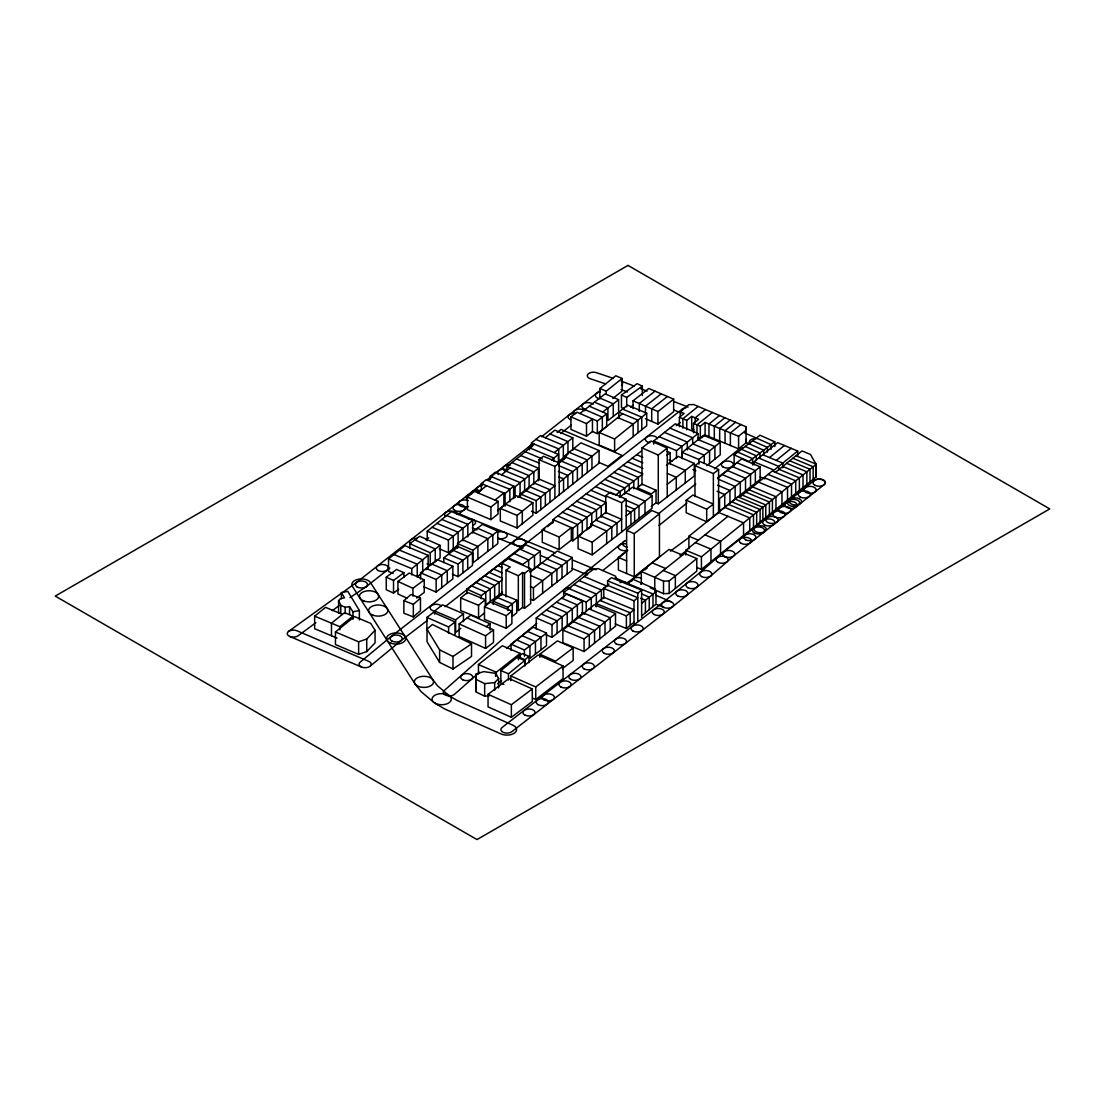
<?xml version="1.0" encoding="UTF-8"?>
<svg xmlns="http://www.w3.org/2000/svg" width="1105" height="1105" viewBox="0 0 1105 1105"><rect width="100%" height="100%" fill="white"/><g stroke="black" fill="none" stroke-linecap="round" stroke-linejoin="round"><path stroke-width="1.5" d="M680.21 416.53L680.21 411.82L688.719 404.72L693.636 404.527L746.124 426.806L746.027 430.218L738.582 436.282L738.582 448.851L705.087 434.983L701.509 437.87M738.582 448.851L746.027 442.787L746.124 439.362M335.45 631.991L358.628 641.812L366.736 639.008L375.065 630.278L370.672 623.358L354.512 616.59L335.45 631.991L335.45 644.56L358.628 654.381L366.736 651.577L375.065 642.848L375.065 630.278M476.158 674.022L476.269 679.478L484.667 683.636L494.667 682.6L498.617 678.47L495.593 673.346L483.686 671.605L476.158 674.022L476.269 692.048L484.667 696.205L489.667 695.68M338.572 613.151L338.572 600.595L340.478 598.62L344.553 597.86L341.39 592.639L347.771 591.341L359.374 610.526L359.374 619.946M505.082 506.09L505.082 493.521L513.659 486.076L515.096 486.697L538.411 468.216L516.546 458.934L506.988 466.393L506.988 471.103M427.041 629.201L432.345 624.463L471.517 643.856L471.517 656.425L452.995 669.022L439.61 662.406L427.041 641.77L427.041 629.201L439.61 649.837L439.61 662.406M479.501 672.241L454.473 694.313A6.091 3.522 0 0 1 446.033 695.335A6.091 3.522 0 0 1 444.279 690.459L506.822 635.306L625.347 540.414M506.504 648.428L536.754 623.386M700.639 572.059L725.502 550.387L753.624 528.37A12.956 7.473 0 0 1 756.966 526.187A6.091 3.522 0 0 1 763.721 526.367A6.091 3.522 0 0 1 766.041 530.041A12.956 7.473 0 0 1 763.431 532.541L735.405 554.489L710.791 575.94M403.864 600.65L411.005 594.49L420.48 598.192L420.48 610.761L413.325 616.922L403.864 613.206L403.864 600.65L413.325 604.352L420.48 598.192M641.301 584.062L641.301 571.492L663.511 581.133L669.16 580.926L696.785 558.564L684.672 553.412L654.768 577.211L654.768 589.78L663.511 593.703L669.16 593.482L696.785 571.133L696.785 558.564M516.546 458.934L534.489 444.224L558.453 454.404L558.453 463.824M445.605 512.554L454.21 505.745M481.352 489.874L481.352 483.589L486.228 479.653L487.83 480.399L492.015 476.904L513.659 486.076L513.659 498.645M517.596 497.181L529.115 488.217L529.115 475.647L506.988 466.393M458.023 514.543L463.838 510.068M391.142 636.521L360.147 662.185A6.091 3.522 0 0 0 361.611 667.061A6.091 3.522 0 0 0 370.078 666.26A6.091 3.522 0 0 0 368.752 661.37L296.941 630.775A6.091 3.522 0 0 0 288.46 631.494A6.091 3.522 0 0 0 289.607 636.397A6.091 3.522 0 0 0 298.115 635.776L315.864 622.723M401.143 640.541L370.134 666.205M484.17 613.165L478.562 617.833L460.675 610.554L460.675 597.985L467.429 592.391L485.302 599.67L485.302 607.515M478.562 617.833L478.562 605.264L485.302 599.67M615.25 623.952L626.383 628.51L634.008 622.226M490.344 479.335L490.344 476.186L495.372 472.18L501.601 474.832L510.248 467.76M603.786 598.523L603.786 588.468L607.584 585.332L637.806 597.722L634.008 600.844L634.008 624.325M641.618 603.385L655.969 591.755L655.03 588.882L633.22 579.434L627.778 583.592L653 593.993L653 606.562L641.618 615.955M531.477 447.663L531.477 442.953L540.386 435.674L563.329 445.315L572.791 437.801L554.848 430.149L545.359 437.677M484.473 606.769L490.123 602.115L511.891 611.051L511.891 623.621L506.214 628.275L484.473 619.339L484.473 606.769L506.214 615.706L511.891 611.051M607.584 585.94L607.584 580.829L611.41 577.68L641.618 590.084L641.618 617.336M596.148 606.686L596.148 603.551L603.786 597.266L634.008 609.656L626.383 615.941L626.383 628.51M637.806 621.19L637.806 593.233L641.618 590.084M554.323 452.498L563.329 445.315L563.329 457.884L558.702 461.462L558.702 448.892L535.801 439.403M688.898 548.826L688.898 536.257L737.85 496.808L739.466 497.471L772.285 471.006L775.448 472.332L801.995 450.909L810.49 454.473L816.125 464.362L816.125 476.932L701.426 569.393L696.744 567.431M503.908 684.451L500.855 683.18L500.855 670.611L517.085 657.337L524.737 660.5L524.737 665.21M508.493 680.058L508.493 673.774L524.737 660.5M393.187 573.481L388.532 571.547L388.532 558.992L404.9 545.677L428.146 555.332L428.146 567.901L425.964 569.683M428.146 555.332L411.778 568.661L411.778 574.932M507.899 610.526L507.899 607.391L516.767 600.195L502.084 594.076L493.203 601.244L493.203 604.38M754.011 464.929L754.011 461.793L777.602 442.663L797.686 451.047L797.686 455.757M762.712 454.735L769.508 457.567L784.384 445.495M337.053 638.11L314.649 628.731L314.649 616.162L325.574 607.336L342.412 614.38L344.58 612.626L352.951 616.134L339.843 626.701L339.843 629.85M427.234 540.621L427.234 531.201L451.517 511.587L472.705 520.441L472.705 533.011M439.334 548.84L448.409 552.638L448.409 540.069L472.705 520.441M505.51 504.198L516.076 495.662L532.859 502.692L532.859 515.262L517.085 527.983L500.303 520.966L500.303 508.397L505.51 504.198L522.292 511.214L522.292 523.784M448.409 552.638L458.133 544.779L458.133 532.209L436.945 523.356M698.056 406.502L682.876 418.767L682.876 428.201M705.418 409.582L695.197 417.842L695.197 422.552M693.512 432.856L693.512 423.422L698.636 419.292L691.716 416.392L686.758 420.397L686.758 429.817M712.324 412.469L696.979 424.873L696.979 434.293M719.535 415.466L708.954 424.016L708.954 436.586M682.227 458.755L682.227 452.484L703.526 435.287L720.225 442.276L720.225 454.846L706.91 465.592M735.626 422.193L725.046 430.743L725.046 443.312M720.225 442.276L698.926 459.473L698.926 464.183M568.122 625.886L594.324 604.697L615.513 613.565L615.513 626.134L584.075 651.536L562.873 642.682L562.873 630.126L568.122 625.886L589.31 634.74L615.513 613.565M769.508 457.567L776.276 460.398L791.194 448.326M797.686 451.047L774.08 470.164L754.011 461.793M685.832 555L685.832 550.29L727.946 516.325L743.555 522.872L816.125 464.362M342.412 614.38L331.472 623.206L331.472 635.776M558.453 454.404L551.505 459.929M618.8 418.422L618.8 412.137L627.516 405.134L646.687 413.187L646.687 425.757L614.615 451.558L599.186 445.094L599.186 432.525L622.557 413.726M517.085 527.983L517.085 515.427L532.859 502.692M614.615 451.558L614.615 438.989L646.687 413.187M679.368 426.737L679.368 417.303L684.133 413.463L680.21 411.82M698.098 437.912L700.321 438.837L700.321 426.268L705.087 422.414L738.582 436.282M724.894 417.718L714.313 426.254L714.313 438.823M730.253 419.955L719.673 428.505L719.673 441.075M740.972 424.444L730.391 432.98L730.391 445.55M518.397 659.878L518.397 656.729L522.306 653.58L529.005 656.411L529.005 662.696M584.075 651.536L584.075 638.98L589.31 634.74L589.31 647.309M701.426 569.393L701.426 556.823L743.555 522.872L743.555 535.442M662.724 602.626L700.763 571.948M672.627 606.714L710.667 576.05M557.196 432.497L561.036 429.403L621.963 455.329L608.026 466.269L598.634 462.346M531.45 511.242L536.201 513.259L599.103 463.119L599.103 450.55L580.926 442.843L564.02 456.337L564.02 459.473M658.442 513.853L695.777 483.893M714.438 468.907L738.61 449.514A6.091 3.522 0 0 1 742.574 448.105M602.888 570.47L626.715 551.367M658.994 525.455L686.992 502.982M717.656 478.368L721.662 475.164M724.327 473.023L726.993 470.882M729.659 468.741L734.811 464.611M558.08 463.948L566.368 457.332L582.197 464.045L599.103 450.55M563.661 597.294L563.661 592.584L592.694 569.779L598.067 568.564L615.596 576.202L616.245 578.564M608.91 584.103L586.216 602.128L586.216 611.548M524.903 665.997L524.903 659.713L529.005 656.411M586.479 436.185L586.479 423.616L592.473 418.961L592.473 431.53L586.479 436.185L570.94 429.431L570.94 416.861L576.948 412.206L579.89 413.491L599.808 398.007L599.863 388.477L615.789 375.769L622.143 378.463L622.143 391.032L612.861 398.435M477.692 492.747L486.476 485.73M606.231 394.305L606.231 391.17L622.143 378.463M520.386 497.126L520.386 493.976L539.074 479.087L554.89 485.799L536.201 500.689L536.201 513.259M559.227 482.346L582.197 464.045L582.197 476.614M467.374 497.098L474.528 491.407L498.079 501.394L498.079 513.963L490.924 519.64L467.374 509.667L467.374 497.098L490.924 507.071L498.079 501.394M494.985 500.082L503.866 493.023L503.866 505.579L497.526 510.634M563.329 457.884L567.97 454.196L567.97 441.627L550.028 433.989M554.89 498.369L554.89 466.407L559.227 462.954L543.411 456.255L539.074 459.708L539.074 479.888M653.704 444.099L653.704 440.964L675.266 423.823L698.07 433.533L698.07 439.818M698.07 433.533L676.509 450.66L676.509 458.506M641.301 571.492L669.036 549.42L682.517 555.152M459.694 501.408L483.12 482.899M434.666 614.131L434.666 610.996L442.483 604.794L463.451 613.731L463.451 621.576M460.84 628.358L455.633 632.488L455.633 619.919L463.451 613.731M356.542 582.418L445.716 512.458M454.1 505.828L459.694 501.408M487.001 479.832L532.458 443.906M541.588 436.71L600.36 390.245M366.377 586.562L389.899 568.011M463.948 509.985L468.423 506.435M560.649 433.561L571.202 425.218M420.604 579.089L420.604 572.804L437.318 559.641L452.857 566.312L452.857 578.882L436.13 592.045L423.698 586.714M626.632 573.523L626.632 530.414L651.84 510.496L659.45 513.742L659.45 556.837L634.256 576.769L618.399 570L618.399 557.431L627.668 550.083M634.256 576.769L634.256 533.674L659.45 513.742M655.003 391.156L639.284 403.518L639.284 411.378M661.218 393.822L645.5 406.184L645.5 414.043M645.5 418.754L657.931 424.099L673.649 411.737L673.649 399.167L667.42 396.502L651.715 408.85L651.715 421.419M452.857 566.312L436.13 579.476L436.13 592.045M657.931 424.099L657.931 411.53L673.649 399.167M478.437 673.953L478.437 664.533L502.333 645.748L520.206 653.414L520.206 656.563M496.297 675.348L496.297 672.213L520.206 653.414M497.623 683.733L501.615 680.597M425.964 539.806L428.657 537.707M633.055 408.698L633.055 400.839L648.787 388.477L667.42 396.502M682.503 408.933L510.911 543.425M544.779 528.756L445.135 606.686M547.472 526.643L552.859 522.416M676.315 425.646L680.321 422.511M536.229 628.952L536.229 617.957L566.63 594.172L582.432 600.982L582.432 613.551L552.017 637.336L545.704 634.615M718.015 477.471L741.717 458.907L760.143 466.863L760.143 479.432L719.548 511.201L719.548 498.631L760.143 466.863M510.897 543.439L391.267 636.425M530.207 572.128L557.238 551.036L572.279 557.542L572.279 570.111L533.453 600.416L530.441 599.103M694.976 496.67L694.976 465.661L700.169 461.614L718.595 469.556L718.595 512.623L706.689 521.781L686.205 512.72L686.205 500.164L692.904 495.04L713.374 504.115L706.689 509.212L706.689 521.781M552.017 637.336L552.017 624.767L582.432 600.982M602.736 412.041L618.607 399.692L605.167 393.85L599.808 398.007L613.275 403.85L613.275 416.419L607.93 420.577L607.93 408.007L594.49 402.151M613.275 416.419L618.607 412.262L618.607 399.692M443.823 562.583L443.823 557.873L458.216 546.685L472.498 552.887L472.498 565.456L458.105 576.644L452.387 574.158M458.105 576.644L458.105 564.075L472.498 552.887M552.983 522.762L552.983 519.626L641.232 451.158M590.705 527.237L590.705 524.101L605.706 512.444L621.659 519.378L592.211 542.265L592.211 554.834L578.081 548.688L578.081 536.132L592.529 524.903L606.659 531.035L606.659 543.605L592.211 554.834M606.659 543.605L621.659 531.947L621.659 502.761L626.19 499.225L610.264 492.291L605.706 495.827L605.706 512.996M533.453 600.416L533.453 587.846L572.279 557.542M626.19 515.842L652.102 495.703L632.516 487.195L619.408 497.361M621.659 531.947L652.102 508.272L652.102 495.703M713.374 516.684L713.374 473.617L718.595 469.556M592.473 431.53L597.322 433.616L597.322 421.046L606.7 413.767L589.269 406.198M597.322 433.616L606.7 426.337L606.7 413.767M559.158 549.627L559.158 537.058L571.326 527.596L571.326 540.165L559.158 549.627L542.293 542.279L542.293 529.709L554.475 520.262L572.832 528.259L605.968 502.554L586.12 493.907M615.43 495.192L642.889 473.893L623.04 465.26M571.326 540.165L572.832 540.815L582.307 533.466L582.307 520.897L562.459 512.278M590.581 527.044L587.031 529.806L587.031 517.237L567.197 508.604M662.779 602.57L502.084 727.477A6.091 3.522 0 0 0 503.341 732.394A6.091 3.522 0 0 0 511.864 731.662L672.558 606.769M457.58 548.287L457.58 543.577L482.457 524.378L497.789 531.077L497.789 543.646L472.926 562.846L472.926 550.276L497.789 531.077M666.757 455.371L670.169 452.732L667.116 451.406M651.301 506.477L656.052 502.816L658.276 503.797L658.276 455.039L667.254 448.119L650.997 440.978L641.991 447.912L641.991 484.888M666.426 465.26L678.028 456.324L694.299 463.451L694.299 476.02L658.276 503.797M656.052 490.261L651.301 493.907L637.254 487.747L641.991 484.087L656.052 490.261L656.052 502.816M667.254 484.308L694.299 463.451M516.56 639.919L533.107 627.184L546.492 633.055L546.492 645.624L529.944 658.359L529.944 645.803L516.56 639.919L511.049 644.174L511.049 650.458M401.018 640.638L427.497 620.292M448.602 633.234L448.602 626.949L455.08 621.963L433.395 612.432L426.903 617.419L426.903 629.988M524.433 656.329L524.433 650.044L546.492 633.055M510.772 680.68L510.772 675.97L538.08 654.975L563.067 665.97L563.067 678.525L535.759 699.52L532.638 698.139M535.759 699.52L535.759 686.951L563.067 665.97M501.877 594.946L501.877 563.357L508.038 558.66L530.649 568.688L530.649 603.606L524.516 608.303L522.582 607.432L518.328 610.678L518.328 575.746L522.582 572.501L524.516 573.371L530.649 568.688M734.134 465.882L734.134 454.887L759.978 435.232L774.771 441.793L774.771 446.517M774.771 441.793L748.941 461.462L734.134 454.887M505.993 596.893L505.993 570.277L510.234 567.058L501.877 563.357M539.848 657.337L539.848 654.201L557.417 640.872L573.163 647.889L573.163 660.459L562.362 668.649M573.163 647.889L555.608 661.204L539.848 654.201M409.845 548.398L409.845 543.688L419.693 536.243L440.094 545.373L440.094 557.942L430.232 565.373L427.096 563.964M440.094 545.373L430.232 552.804L430.232 565.373M488.051 694.313L508.977 678.498L532.292 688.926L532.292 701.495L511.366 717.297L488.051 706.882L488.051 694.313L511.366 704.741L532.292 688.926M653 606.562L655.969 604.325L655.969 591.755M466.793 593.786L466.793 589.076L525.814 544.765L540.331 551.298L540.331 563.854L529.82 571.741M502.485 579.697L481.297 595.609L481.297 598.744M467.07 617.985L493.507 629.891L493.507 642.461L485.578 648.4L459.141 636.48L459.141 623.924L470.854 615.14L490.026 623.786L490.026 630.071M502.485 592.252L485.758 604.822L485.758 592.252L471.255 585.733M486.241 626.632L490.026 623.786M632.82 578.854L642.005 571.934M644.629 569.959L647.254 567.984M398.712 589.158L393.532 593.04L386.253 589.766L386.253 577.197L396.598 569.434L403.877 572.708L403.877 577.418M393.532 593.04L393.532 580.47L403.877 572.708M485.578 648.4L485.578 635.831L493.507 629.891M540.331 551.298L522.831 564.42L508.314 557.887M406.916 598.109L397.924 594.007L397.924 581.437L409.237 573.039L424.237 579.863L424.237 592.432L416.696 598.04M412.911 596.12L412.911 588.274L424.237 579.863M288.529 631.438L356.874 582.169M332.246 610.664L339.083 605.637M349.995 597.612L366.045 586.81M670.431 551.105L688.415 537.9M680.017 555.456L686.923 550.373M624.076 408.781L621.466 407.565L621.466 394.996L637.102 383.67L642.323 386.087L642.323 395.521M626.687 406.847L626.687 397.427L642.323 386.087M630.596 407.165L633.206 405.273M626.052 583.551L632.972 578.744M452.995 669.022L452.995 656.467L471.517 643.856M338.572 600.595L340.768 605.209L345.174 607.322L349.567 606.617L352.978 611.797L359.374 610.526M613.399 378.366L596.451 372.689A6.091 3.522 0 0 0 588.122 373.96A6.091 3.522 0 0 0 590.332 378.766L605.747 383.932M688.084 407.054L674.202 401.668M681.315 412.911L673.788 409.996M621.493 381.17L634.27 386.142M640.651 388.629L647.047 391.115M621.079 389.499L627.46 391.971M504.571 532.334L523.079 539.627M497.706 538.135L516.215 545.442M487.83 480.399L509.847 489.28L509.847 501.836M472.912 519.585L504.626 532.348M472.291 527.914L477.042 529.834M671.177 601.797L655.693 595.222M664.174 607.557L656.881 604.587M460.675 597.985L478.562 605.264M520.607 455.495L539.544 463.216M599.974 600.416L630.209 612.805L630.209 625.375M641.881 594.076L649.243 597.101L649.243 609.67M607.584 580.829L637.806 593.233M640.665 598.288L645.431 600.236L645.431 612.805M603.786 588.468L634.008 600.844M596.148 603.551L626.383 615.941M555.263 552.914L523.204 539.682M572.583 560.055L596.203 569.793M522.983 548.246L516.09 545.387M540.304 555.387L548.177 558.633M571.796 568.371L587.542 574.876M506.049 471.172L524.626 478.866L524.626 491.435M399.444 550.11L422.69 559.779L422.69 572.349L417.248 576.782L417.248 564.213L393.988 554.558M500.855 670.611L508.493 673.774M686.758 420.397L679.368 417.303M776.276 460.398L782.782 463.106L782.782 467.816M758.665 458.023L778.749 466.393L778.749 469.528M760.185 476.932L764.812 478.866M501.601 474.832L520.082 482.54L520.082 495.109M388.532 558.992L411.778 568.661M796.042 455.73L815.973 464.086L816.125 476.932M792.893 458.257L813.156 466.752L813.156 479.321M789.757 460.799L810.02 469.28L810.02 481.849M693.512 423.422L700.321 426.268M786.608 463.327L806.871 471.821L806.871 484.391M782.741 466.434L803.017 474.929L803.017 487.498M694.037 429.928L691.716 428.947L691.716 416.392M779.108 469.376L799.371 477.857L799.371 490.427M698.194 439.597L714.907 446.586L714.907 459.141M775.448 472.332L795.711 480.827L795.711 493.382M768.113 474.39L791.525 484.197L791.525 496.753M618.8 412.137L637.986 420.19L637.986 432.759M692.876 443.879L709.576 450.868L709.576 463.437M764.108 477.609L787.52 487.416L787.52 499.985M617.736 417.593L633.165 424.071L633.165 436.627M687.545 448.174L704.258 455.177L704.258 463.023M758.555 482.084L781.953 491.891L781.953 504.46M682.227 452.484L698.926 459.473M752.56 486.918L775.959 496.725L775.959 509.295M749.024 489.777L772.423 499.584L772.423 512.154M692.849 469.487L695.888 470.758M745.999 492.208L769.412 502.015L769.412 514.585M742.353 495.137L765.779 504.944L765.779 517.513M739.466 497.471L762.878 507.292L762.878 519.861M735.06 499.046L760.088 509.529L760.088 522.099M731.662 501.794L756.676 512.292L756.676 524.861M728.471 504.363L753.5 514.847L753.5 527.417M724.728 507.388L749.742 517.872L749.742 530.441M718.512 512.389L727.946 516.325M529.848 447.953L553.937 458.05L553.937 461.186M704.976 534.848L720.57 541.395L720.57 553.964M688.898 536.257L698.332 540.207M695.39 542.583L710.985 549.13L710.985 561.699M685.832 550.29L701.426 556.823M481.352 483.589L505.082 493.521M500.303 508.397L517.085 515.427M446.669 515.51L467.843 524.364L467.843 536.933M441.807 519.433L462.981 528.287L462.981 540.856M432.083 527.278L453.271 536.132L453.271 548.702M427.234 531.201L448.409 540.069M589.089 608.938L610.264 617.792L610.264 630.361M583.854 613.178L605.029 622.032L605.029 634.601M578.606 617.405L599.78 626.273L599.78 638.842M573.371 621.645L594.559 630.499L594.559 643.069M497.651 597.653L512.333 603.786L512.333 616.355L516.767 612.764L516.767 600.195M562.873 630.126L584.075 638.98M493.203 601.244L507.899 607.391M314.649 616.162L339.843 626.701M622.571 409.099L641.756 417.151L641.756 429.721M599.186 432.525L614.615 438.989M531.477 442.953L534.489 444.224M599.863 388.477L606.231 391.17M573.757 448.561L591.949 456.268L591.949 468.838M564.02 456.337L566.368 457.332M525.331 451.779L542.362 458.962M454.224 511.712L473.023 519.64M583.91 576.409L606.465 585.954M578.84 580.457L601.41 590.001L601.41 600.996M573.771 584.49L596.341 594.034L596.341 606.604M568.73 588.537L591.286 598.081L591.286 609.09M563.661 592.584L586.216 602.128M581.7 612.778L584.711 614.062M669.879 428.105L692.683 437.815L692.683 444.099M664.478 432.4L687.296 442.083L687.296 449.942M659.091 436.668L681.909 446.365L681.909 457.373M653.704 440.964L676.509 450.66M668.912 459.998L671.951 461.282M569.089 452.276L587.28 459.984L587.28 472.553M561.561 461.172L577.376 467.871L577.376 480.44M558.508 465.537L572.721 471.573L572.721 484.142M539.074 459.708L554.89 466.407M558.398 471.421L567.887 475.44L567.887 488.009M558.812 476.877L563.55 478.893L563.55 491.463M534.171 483.009L549.972 489.708L549.972 502.278M529.585 486.656L545.373 493.369L545.373 505.938M524.972 490.33L540.801 497.029L540.801 509.598M520.386 493.976L536.201 500.689M652.199 562.818L665.666 568.536M663.262 570.456L675.335 575.595L675.335 588.164M650.279 587.874L654.768 589.78M629.159 583.868L614.988 577.818M490.344 476.186L492.015 476.904M618.399 557.431L626.632 560.953M434.666 610.996L455.633 619.919M289.703 636.439L361.515 667.033M633.055 400.839L657.931 411.53M512.002 462.581L533.812 471.904L533.812 484.473M626.632 530.414L634.256 533.674M552.983 519.626L554.475 520.262M431.751 564.033L447.276 570.705L447.276 583.26M426.171 568.426L441.71 575.083L441.71 587.653M420.604 572.804L436.13 579.476M756.483 438.105L744.701 432.953M746.593 442.622L749.19 443.74M717.656 485.205L729.935 490.496L729.935 503.065M717.062 491.255L724.742 494.57L724.742 507.126M478.437 664.533L496.297 672.213M736.924 462.663L755.35 470.62L755.35 483.189M732.118 466.421L750.53 474.377L750.53 486.946M727.104 470.357L745.516 478.313L745.516 490.869M721.91 474.418L740.322 482.374L740.322 494.943M694.976 465.661L713.374 473.617M718.25 479.156L735.129 486.449L735.129 499.004M552.127 555.028L567.169 561.533L567.169 574.103M547.003 559.02L562.031 565.525L562.031 578.095M541.878 563.011L556.92 569.517L556.92 582.086M536.754 567.017L551.809 573.523L551.809 586.092M530.593 575.47L542.624 580.691L542.624 593.261M561.575 598.137L577.363 604.96L577.363 617.515M530.441 586.534L533.453 587.846M556.506 602.101L572.293 608.91L572.293 621.48M551.436 606.065L567.224 612.874L567.224 625.444M546.367 610.015L562.155 616.839L562.155 629.408M541.298 613.993L557.086 620.803L557.086 633.372M536.229 617.957L552.017 624.767M584.904 409.596L602.322 417.165L602.322 429.735M579.89 413.491L597.322 421.046M570.94 416.861L586.479 423.616M632.143 458.202L642.834 462.857M613.952 472.305L633.787 480.937L633.787 488.797M609.408 475.841L629.256 484.473L629.256 490.758M604.877 479.363L624.712 487.996L624.712 494.28M625.444 492.678L645.03 501.187L645.03 513.756M600.333 482.899L620.154 491.532L620.154 496.242M595.595 486.573L613.91 494.529M624.532 499.571L639.008 505.869L639.008 518.438M605.706 495.827L621.659 502.761M625.886 505.538L634.588 509.322L634.588 521.891M626.604 510.248L630.941 512.14L630.941 524.695M581.396 497.582L601.244 506.214L601.244 517.209M601.079 516.063L617.004 522.983L617.004 535.552M571.92 504.93L591.769 513.563L591.769 524.557M595.871 520.082L611.811 527.002L611.811 539.572M578.081 536.132L592.211 542.265M542.293 529.709L559.158 537.058M453.409 550.401L467.691 556.616L467.691 569.186M448.616 554.13L462.898 560.346L462.898 572.901M443.823 557.873L458.105 564.075M636.687 454.68L642.792 457.332M627.585 461.724L642.861 468.368M618.496 468.782L638.345 477.429L638.345 488.424M590.871 490.233L606.106 496.877M576.658 501.256L596.493 509.902L596.493 519.322M557.735 515.938L577.57 524.585L577.57 537.154M477.471 528.204L492.816 534.917L492.816 547.486M472.512 532.058L487.844 538.757L487.844 551.326M457.58 543.577L472.926 550.276M641.991 447.912L658.276 455.039M669.008 463.271L685.293 470.399L685.293 482.968M667.392 473.465L676.274 477.346L676.274 489.916M590.705 524.101L592.529 524.903M462.553 539.737L477.899 546.45L477.899 559.02M527.61 631.438L540.967 637.295L540.967 649.864M511.049 644.174L524.433 650.044M426.903 617.419L448.602 626.949M522.085 635.679L535.455 641.549L535.455 654.119M510.772 675.97L535.759 686.951M686.205 500.164L706.689 509.212M756.29 438.05L771.083 444.611L771.083 449.321M752.588 440.854L767.395 447.415L767.395 452.138M748.9 443.658L763.707 450.232L763.707 454.942M745.226 446.461L760.005 453.036L760.005 457.746M741.524 449.279L756.317 455.84L756.317 460.55M737.822 452.083L752.615 458.658L752.615 464.943M505.993 570.277L518.328 575.746M414.858 539.903L435.26 549.019L435.26 561.589M409.845 543.688L430.232 552.804M519.999 549.144L534.489 555.663L534.489 568.232M514.157 553.522L528.66 560.042L528.66 567.901M498.024 565.622L502.374 567.583M493.562 568.965L502.264 572.887M489.101 572.321L502.153 578.205M484.639 575.677L499.142 582.197L499.142 594.766M480.178 579.02L494.681 585.553L494.681 598.123M475.716 582.376L490.219 588.91L490.219 601.465M466.793 589.076L481.297 595.609M386.253 577.197L393.532 580.47M459.141 623.924L485.578 635.831M397.924 581.437L412.911 588.274M518.397 656.729L524.903 659.713M621.466 394.996L626.687 397.427M439.61 649.837L452.995 656.467M438.132 705.087L444.707 708.968L501.118 733.969A9.614 5.553 0 0 0 514.599 732.96A9.614 5.553 0 0 0 512.831 725.17L457.014 700.418L448.63 695.349M434.707 703.015L438.105 705.073M449.625 696.053L437.621 685.887L432.746 679.589M433.726 702.31L421.24 691.73L415.176 684.119M432.801 679.658L370.493 582.57A9.614 5.553 0 0 0 358.144 579.282A9.614 5.553 0 0 0 352.44 586.41L415.121 684.05M746.124 426.806L746.027 442.787M705.087 422.414L705.087 434.983M670.169 452.732L670.169 463.727M669.16 580.926L669.16 593.482M667.254 448.119L667.254 496.877M663.511 581.133L663.511 593.703M655.03 588.882L655.03 592.031M626.19 499.225L626.19 528.411M605.968 502.554L605.968 513.549M572.791 437.801L572.791 450.37M572.832 528.259L572.832 540.815M559.227 462.954L559.227 494.916M538.411 468.216L538.411 480.786M524.516 573.371L524.516 608.303M522.582 572.501L522.582 607.432M515.096 486.697L515.096 497.692M511.366 704.741L511.366 717.297M506.214 615.706L506.214 628.275M498.617 678.47L498.617 687.904M495.593 673.346L495.593 676.495M494.667 682.6L494.667 690.459M490.924 507.071L490.924 519.64M484.667 683.636L484.667 696.205M476.269 679.478L476.269 692.048M455.08 621.963L455.08 634.519M413.325 604.352L413.325 616.922M366.736 639.008L366.736 651.577M358.628 641.812L358.628 654.381M352.978 611.797L352.951 619.27M349.567 606.617L349.567 614.477M345.174 607.322L345.174 613.607M341.39 592.639L341.39 598.924M340.768 605.209L340.768 613.068M587.473 574.503A6.091 3.522 0 0 1 587.736 570.594A6.091 3.522 0 0 1 594.117 569.241M564.337 593.067A6.091 3.522 0 0 1 564.586 589.158A6.091 3.522 0 0 1 570.926 587.791M619.988 582.667A6.091 3.522 0 0 1 628.358 583.854M642.488 583.122A6.091 3.522 0 0 1 640.707 584.034M631.618 581.451A6.091 3.522 0 0 1 634.712 577.915A6.091 3.522 0 0 1 641.549 578.288M681.398 411.613A6.091 3.522 0 0 1 686.495 407.538M649.947 442.649A6.091 3.522 0 0 1 645.361 438.837A6.091 3.522 0 0 1 651.287 435.715A6.091 3.522 0 0 1 657.434 438.699M467.788 506.491A6.091 3.522 0 0 1 459.873 505.689A6.091 3.522 0 0 1 460.205 501.048A6.091 3.522 0 0 1 468.216 500.648M466.973 499.322A6.091 3.522 0 0 1 471.241 494.018M627.612 550.18A6.091 3.522 0 0 1 618.399 547.749A6.091 3.522 0 0 1 625.803 543.757M482.015 485.523A6.091 3.522 0 0 1 482.112 484.142M498.369 474.528A6.091 3.522 0 0 1 499.446 470.108A6.091 3.522 0 0 1 507.167 469.86M570.594 419.72A6.091 3.522 0 0 1 568.674 415.411A6.091 3.522 0 0 1 575.636 413.463M574.448 414.403A6.091 3.522 0 0 1 576.492 409.568A6.091 3.522 0 0 1 584.863 410.742M497.803 532.292A6.091 3.522 0 0 1 505.772 532.955A6.091 3.522 0 0 1 505.648 537.596A6.091 3.522 0 0 1 497.651 538.121M445.508 516.463A6.091 3.522 0 0 1 448.464 511.256A6.091 3.522 0 0 1 456.641 514.018M505.441 471.227A6.091 3.522 0 0 1 503.507 466.904A6.091 3.522 0 0 1 510.469 464.97M529.627 449.818A6.091 3.522 0 0 1 531.657 444.984M434.721 611.176A6.091 3.522 0 0 1 431.295 605.664A6.091 3.522 0 0 1 441.434 605.982M410.48 543.757A6.091 3.522 0 0 1 410.784 539.848A6.091 3.522 0 0 1 417.151 538.522M750.281 443.92A6.091 3.522 0 0 1 750.461 440.011A6.091 3.522 0 0 1 756.787 438.616M621.328 381.336A6.091 3.522 0 0 1 621.411 385.548M586.437 409.513A6.091 3.522 0 0 1 582.957 404.016A6.091 3.522 0 0 1 593.067 404.264M468.354 519.019A6.091 3.522 0 0 1 475.122 521.229A6.091 3.522 0 0 1 472.595 525.483M599.987 398.781A6.091 3.522 0 0 1 595.346 395.217A6.091 3.522 0 0 1 600.498 391.888M627.322 547.155A6.091 3.522 0 0 1 622.709 544.295A6.091 3.522 0 0 1 625.513 540.732M478.948 492.139A6.091 3.522 0 0 1 476.628 488.465A6.091 3.522 0 0 1 481.614 485.827M471.048 494.184A6.091 3.522 0 0 1 473.893 490.648A6.091 3.522 0 0 1 480.661 490.813M805.117 487.788L790.476 499.363A6.091 3.522 0 0 0 791.802 504.281A6.091 3.522 0 0 0 800.324 503.521L824.233 484.584A6.091 3.522 0 0 0 822.907 479.667A6.091 3.522 0 0 0 814.385 480.426L805.103 487.788M786.042 502.872L767.063 517.844A6.091 3.522 0 0 0 768.348 522.762A6.091 3.522 0 0 0 776.87 522.016L795.89 507.015A17.404 10.042 0 0 0 799.509 503.714A6.091 3.522 0 0 0 797.188 500.04A6.091 3.522 0 0 0 790.42 499.874A17.404 10.042 0 0 0 786.042 502.872M763.859 520.345L755.212 527.113A6.091 3.522 0 0 0 756.511 532.03A6.091 3.522 0 0 0 765.019 531.284L773.666 524.516A19.821 11.437 0 0 0 777.879 520.787A6.091 3.522 0 0 0 775.586 517.099A6.091 3.522 0 0 0 768.831 516.919A19.821 11.437 0 0 0 763.859 520.345M627.999 265.421L55.25 596.092L477.001 839.579L1049.75 508.908L627.999 265.421M416.405 685.293A9.614 5.553 0 0 0 432.898 683.912A9.614 5.553 0 0 0 422.58 676.357A9.614 5.553 0 0 0 416.405 685.293M391.018 643.234A9.614 5.553 0 0 0 405.756 638.745A9.614 5.553 0 0 0 391.653 633.621A9.614 5.553 0 0 0 391.018 643.234M373.076 615.264A9.614 5.553 0 0 0 387.814 610.775A9.614 5.553 0 0 0 373.697 605.651A9.614 5.553 0 0 0 373.076 615.264M363.904 601.01A9.614 5.553 0 0 0 378.642 596.52A9.614 5.553 0 0 0 364.54 591.396A9.614 5.553 0 0 0 363.904 601.01M356.887 586.81A6.091 3.522 0 0 0 367.233 585.622A6.091 3.522 0 0 0 360.271 581.037A6.091 3.522 0 0 0 356.887 586.81M814.841 485.261A6.091 3.522 0 0 0 824.965 483.548A6.091 3.522 0 0 0 817.313 479.349A6.091 3.522 0 0 0 814.841 485.261M560.815 686.937A6.091 3.522 0 0 0 570.967 685.266A6.091 3.522 0 0 0 563.384 681.025A6.091 3.522 0 0 0 560.815 686.937M570.622 679.326A6.091 3.522 0 0 0 580.774 677.655A6.091 3.522 0 0 0 573.191 673.415A6.091 3.522 0 0 0 570.622 679.326M584.062 668.87A6.091 3.522 0 0 0 594.214 667.199A6.091 3.522 0 0 0 586.631 662.959A6.091 3.522 0 0 0 584.062 668.87M544.13 699.907A6.091 3.522 0 0 0 554.282 698.236A6.091 3.522 0 0 0 546.699 693.995A6.091 3.522 0 0 0 544.13 699.907M462.719 679.782A6.091 3.522 0 0 0 472.678 677.766A6.091 3.522 0 0 0 464.68 673.801A6.091 3.522 0 0 0 462.719 679.782M798.984 498.59A6.091 3.522 0 0 0 792.216 498.438A13.909 8.025 0 0 0 788.666 500.8A6.091 3.522 0 0 0 790.006 505.717A6.091 3.522 0 0 0 798.514 504.944A13.909 8.025 0 0 0 801.318 502.264A6.091 3.522 0 0 0 798.984 498.59M800.089 496.96A6.091 3.522 0 0 0 810.214 495.233A6.091 3.522 0 0 0 802.575 491.034A6.091 3.522 0 0 0 800.089 496.96M604.062 653.262A6.091 3.522 0 0 0 614.214 651.605A6.091 3.522 0 0 0 606.645 647.35A6.091 3.522 0 0 0 604.062 653.262M616.176 643.87A6.091 3.522 0 0 0 626.314 642.198A6.091 3.522 0 0 0 618.745 637.958A6.091 3.522 0 0 0 616.176 643.87M805.835 492.402A6.091 3.522 0 0 0 815.96 490.675A6.091 3.522 0 0 0 808.308 486.476A6.091 3.522 0 0 0 805.835 492.402M774.826 516.919A6.091 3.522 0 0 0 784.964 515.22A6.091 3.522 0 0 0 777.354 511.007A6.091 3.522 0 0 0 774.826 516.919M780.517 512.43A6.091 3.522 0 0 0 790.655 510.717A6.091 3.522 0 0 0 783.017 506.518A6.091 3.522 0 0 0 780.517 512.43M515.579 545.152A6.091 3.522 0 0 0 525.607 543.259A6.091 3.522 0 0 0 517.748 539.185A6.091 3.522 0 0 0 515.579 545.152M454.694 510.372A6.091 3.522 0 0 0 464.901 508.839A6.091 3.522 0 0 0 457.484 504.502A6.091 3.522 0 0 0 454.694 510.372M392.04 641.135A6.091 3.522 0 0 0 402.096 639.284A6.091 3.522 0 0 0 394.292 635.182A6.091 3.522 0 0 0 392.04 641.135M524.737 714.99A6.091 3.522 0 0 0 534.889 713.333A6.091 3.522 0 0 0 527.306 709.092A6.091 3.522 0 0 0 524.737 714.99M724.728 556.602A6.091 3.522 0 0 0 734.701 554.613A6.091 3.522 0 0 0 726.745 550.621A6.091 3.522 0 0 0 724.728 556.602M741.082 543.342A6.091 3.522 0 0 0 751.22 541.657A6.091 3.522 0 0 0 743.624 537.431A6.091 3.522 0 0 0 741.082 543.342M435.398 703.388A9.614 5.553 0 0 0 451.116 700.211A9.614 5.553 0 0 0 438.492 693.94A9.614 5.553 0 0 0 435.398 703.388M723.209 467.111A6.091 3.522 0 0 0 733.319 465.357A6.091 3.522 0 0 0 725.626 461.172A6.091 3.522 0 0 0 723.209 467.111M538.024 704.659A6.091 3.522 0 0 0 548.177 702.987A6.091 3.522 0 0 0 540.594 698.747A6.091 3.522 0 0 0 538.024 704.659M701.551 576.575A6.091 3.522 0 0 0 711.648 574.793A6.091 3.522 0 0 0 703.94 570.636A6.091 3.522 0 0 0 701.551 576.575M718.057 562.404A6.091 3.522 0 0 0 728.043 560.428A6.091 3.522 0 0 0 720.073 556.423A6.091 3.522 0 0 0 718.057 562.404M677.614 595.871A6.091 3.522 0 0 0 687.711 594.089A6.091 3.522 0 0 0 680.003 589.932A6.091 3.522 0 0 0 677.614 595.871M687.78 587.68A6.091 3.522 0 0 0 697.877 585.912A6.091 3.522 0 0 0 690.183 581.741A6.091 3.522 0 0 0 687.78 587.68M378.117 570.553A6.091 3.522 0 0 0 388.256 568.84A6.091 3.522 0 0 0 380.617 564.641A6.091 3.522 0 0 0 378.117 570.553M663.553 607.267A6.091 3.522 0 0 0 673.622 605.43A6.091 3.522 0 0 0 665.845 601.313A6.091 3.522 0 0 0 663.553 607.267M632.834 630.941A6.091 3.522 0 0 0 642.986 629.284A6.091 3.522 0 0 0 635.416 625.029A6.091 3.522 0 0 0 632.834 630.941M654.036 614.49A6.091 3.522 0 0 0 664.188 612.819A6.091 3.522 0 0 0 656.619 608.579A6.091 3.522 0 0 0 654.036 614.49M745.613 539.793A6.091 3.522 0 0 0 755.751 538.107A6.091 3.522 0 0 0 748.14 533.881A6.091 3.522 0 0 0 745.613 539.793M754.301 532.983A6.091 3.522 0 0 0 764.439 531.298A6.091 3.522 0 0 0 756.828 527.071A6.091 3.522 0 0 0 754.301 532.983M764.536 524.972A6.091 3.522 0 0 0 774.674 523.273A6.091 3.522 0 0 0 767.077 519.06A6.091 3.522 0 0 0 764.536 524.972M786.774 507.499A6.091 3.522 0 0 0 796.885 505.772A6.091 3.522 0 0 0 789.246 501.573A6.091 3.522 0 0 0 786.774 507.499"/></g></svg>
